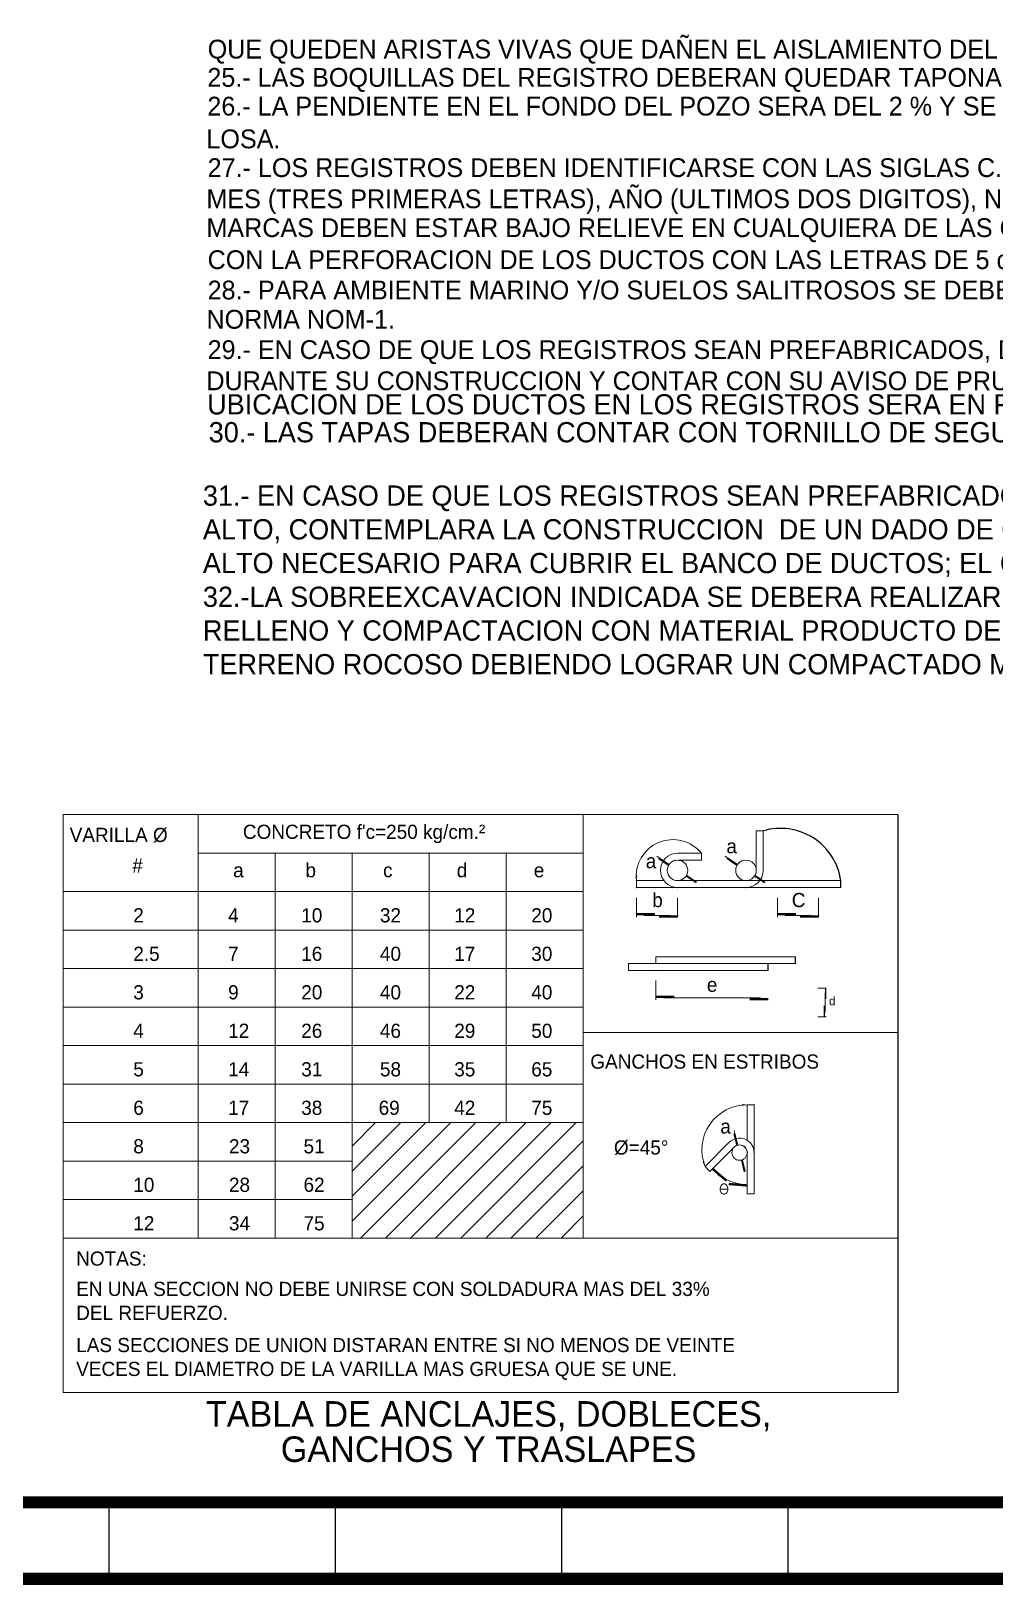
# Model space of a CAD drawing. Header units: centimetres. Extents: x 899 to 5239, y -57 to 4778.
# Drawn here: x 3781 to 4448, y -57 to 1018 of the extents above; entities that cross this region are included whole.
import ezdxf
from ezdxf.enums import TextEntityAlignment as Align

# ---------------------------------------------------------------- set-up
doc = ezdxf.new("R2010")
doc.units = ezdxf.units.CM
doc.header["$LTSCALE"] = 10
doc.header["$MEASUREMENT"] = 0
doc.layers.get('0').update_dxf_attribs({"linetype": 'CONTINUOUS'})
for name, color, linetype in [('CABLES Y VARILLAS', 7, 'CONTINUOUS'), ('IND', 7, 'CONTINUOUS'), ('MARCO', 7, 'CONTINUOUS'), ('TEXTOS', 7, 'CONTINUOUS')]:
    doc.layers.add(name, color=color, linetype=linetype)
doc.styles.get("Standard").update_dxf_attribs({"font": ''})
doc.styles.add('Zurich', font='')
doc.styles.get('Standard').set_extended_font_data('Zurich Ex BT')
doc.styles.get('Zurich').set_extended_font_data('Zurich Ex BT')

# ---------------------------------------------------------------- blocks, each defined once
blk = doc.blocks.new('Marco-Reg')
at = {"layer": 'MARCO', "linetype": 'Continuous'}
for p, q in [((3835, 0.1), (3835, -52.8)), ((3991.6, 0.1), (3991.6, -52.8)), ((4148.2, 0.1), (4148.2, -52.8)), ((4304.9, 0.1), (4304.9, -52.8))]:
    blk.add_line(p, q, dxfattribs=at)
at = {"layer": 'MARCO', "linetype": 'Continuous', "const_width": 8.49}
blk.add_lwpolyline([(5234.4, -52.8), (5234.4, 2065.8), (1960.1, 2065.8), (1960.1, -52.8)], close=True, dxfattribs=at)
blk.add_lwpolyline([(4466.9, 0.1), (1960.1, 0.1)], dxfattribs=at)

msp = doc.modelspace()

# ---------------------------------------------------------------- linework, layer by layer
msp.add_line((4341.506, 425.534), (4341.506, 430.27))
msp.add_arc((4299.675, 424.201), 42.269, 8.254775, 106.468667)
at = {"layer": 'IND', "lineweight": 5}
msp.add_line((3803.381, 75.986), (3803.381, 475.986), dxfattribs=at)
at = {"layer": 'TEXTOS', "lineweight": 5}
for p, q in [((3803.381, 475.986), (4380.825, 475.986)), ((3896.819, 182.96), (3896.819, 475.986)), ((4163.206, 182.96), (4163.206, 475.986)), ((4380.825, 236.773), (4380.825, 475.986)), ((4282.956, 437.373), (4282.956, 464.736)), ((4282.956, 464.736), (4287.692, 464.736)), ((4287.692, 437.373), (4287.692, 464.736)), ((3896.819, 449.347), (4163.206, 449.347)), ((3950.096, 182.96), (3950.096, 449.347)), ((4003.374, 182.96), (4003.374, 449.347)), ((4056.651, 262.876), (4056.651, 449.347)), ((4109.928, 262.876), (4109.928, 449.347)), ((4228.495, 449.213), (4245.07, 449.213)), ((4228.495, 444.477), (4245.07, 444.477)), ((4245.07, 444.477), (4245.07, 449.213)), ((4200.08, 430.27), (4200.08, 425.534)), ((4219.023, 430.27), (4200.08, 430.27)), ((4228.495, 430.27), (4341.506, 430.27)), ((3803.381, 422.708), (4163.206, 422.708)), ((4228.495, 425.534), (4200.08, 425.534)), ((4228.495, 425.534), (4275.852, 425.534)), ((4275.852, 425.534), (4341.506, 425.534)), ((3803.381, 396.07), (4163.206, 396.07)), ((4213.583, 377.65), (4213.583, 372.914)), ((4310.196, 377.65), (4213.583, 377.65)), ((3803.381, 369.431), (4163.206, 369.431)), ((4194.64, 372.914), (4194.64, 368.178)), ((4310.196, 372.914), (4194.64, 372.914)), ((4291.253, 368.178), (4194.64, 368.178)), ((3803.381, 342.792), (4163.206, 342.792)), ((4163.206, 325.152), (4380.825, 325.152)), ((3803.381, 316.154), (4163.206, 316.154)), ((3803.381, 289.515), (4163.206, 289.515)), ((4276.741, 275.234), (4281.477, 275.234)), ((4276.741, 275.234), (4281.477, 275.234)), ((4276.741, 250.621), (4276.741, 275.234)), ((4281.477, 242.084), (4281.477, 275.234)), ((3803.381, 262.876), (4163.206, 262.876)), ((4003.374, 246.644), (4019.606, 262.876)), ((4003.374, 229.295), (4036.955, 262.876)), ((4003.374, 211.945), (4054.305, 262.876)), ((4003.374, 194.596), (4071.654, 262.876)), ((4009.088, 182.96), (4089.004, 262.876)), ((4026.437, 182.96), (4106.353, 262.876)), ((4043.787, 182.96), (4123.703, 262.876)), ((4061.136, 182.96), (4141.052, 262.876)), ((4078.486, 182.96), (4158.402, 262.876)), ((4095.836, 182.96), (4163.206, 250.33)), ((4264.298, 249.2), (4247.554, 232.456)), ((4267.646, 245.851), (4250.903, 229.107)), ((4276.741, 213.669), (4276.741, 242.084)), ((4281.477, 213.669), (4281.477, 242.084)), ((3803.381, 236.238), (4003.374, 236.238)), ((4113.185, 182.96), (4163.206, 232.981)), ((4247.554, 232.456), (4250.903, 229.107)), ((4130.535, 182.96), (4163.206, 215.631)), ((4257.895, 216.841), (4263.375, 216.841)), ((3803.381, 209.599), (4003.374, 209.599)), ((4276.741, 213.669), (4281.477, 213.669)), ((4147.884, 182.96), (4163.206, 198.282)), ((3803.381, 182.96), (4380.825, 182.96)), ((3803.381, 75.986), (4380.825, 75.986))]:
    msp.add_line(p, q, dxfattribs=at)
at = {"layer": 'TEXTOS'}
for p, q in [((4380.825, 475.986), (4380.825, 75.986)), ((4310.196, 372.914), (4310.196, 377.65)), ((4291.253, 368.178), (4291.253, 372.914))]:
    msp.add_line(p, q, dxfattribs=at)
at = {"layer": 'TEXTOS', "linetype": 'ByBlock', "lineweight": 5}
for p, q in [((4214.074, 447.166), (4222.618, 441.364)), ((4261.432, 447.166), (4269.976, 441.364)), ((4234.372, 433.383), (4241.315, 428.667)), ((4281.729, 433.383), (4288.673, 428.667)), ((4200.08, 418.43), (4200.08, 404.928)), ((4228.495, 418.43), (4228.495, 404.928)), ((4297.686, 418.43), (4297.686, 404.928)), ((4326.1, 418.43), (4326.1, 404.928)), ((4205.408, 406.207), (4223.167, 406.207)), ((4303.014, 406.207), (4320.773, 406.207)), ((4213.583, 361.074), (4213.583, 347.802)), ((4325.66, 355.93), (4331.345, 355.93)), ((4285.925, 349.081), (4218.91, 349.081)), ((4330.581, 352.743), (4330.581, 339.291)), ((4325.66, 336.105), (4331.345, 336.105)), ((4267.714, 257.295), (4270.155, 247.26)), ((4272.673, 236.907), (4274.657, 228.751))]:
    msp.add_line(p, q, dxfattribs=at)
at = {"layer": 'TEXTOS', "lineweight": 5}
for centre, radius in [((4228.495, 437.373), 7.104), ((4275.852, 437.373), 7.104), ((4271.414, 242.084), 5.328)]:
    msp.add_circle(centre, radius, dxfattribs=at)
for centre, radius, start, end in [((4225.295, 433.281), 25.394, 38.857602, 186.809707), ((4228.495, 437.373), 11.839, 90, 270), ((4228.495, 437.373), 7.104, 90, 270), ((4275.852, 437.373), 7.104, 270, 0), ((4275.852, 437.373), 11.839, 270, 0), ((4276.58, 243.998), 31.236, 89.703546, 201.685309), ((4271.414, 242.084), 10.063, 0, 135), ((4271.414, 242.084), 5.328, 0, 135), ((4262.658, 216.841), 4.763, 162.585071, 180), ((4262.658, 216.841), 4.763, 180, 197.414929), ((4261.665, 217.153), 3.723, 142.864826, 162.585071), ((4261.665, 216.53), 3.723, 197.414929, 217.135174), ((4261.035, 217.63), 2.932, 118.678227, 142.864826), ((4260.635, 218.361), 2.098, 90, 118.678227), ((4260.635, 218.361), 2.098, 61.321773, 90), ((4260.235, 217.63), 2.932, 37.135174, 61.321773), ((4259.605, 217.153), 3.723, 17.414929, 37.135174), ((4259.605, 216.53), 3.723, 322.864826, 342.585071), ((4258.612, 216.841), 4.763, 0, 17.414929), ((4258.612, 216.841), 4.763, 342.585071, 360), ((4261.035, 216.053), 2.932, 217.135174, 241.321773), ((4260.635, 215.321), 2.098, 241.321773, 270), ((4260.635, 215.321), 2.098, 270, 298.678227), ((4260.235, 216.053), 2.932, 298.678227, 322.864826)]:
    msp.add_arc(centre, radius, start, end, dxfattribs=at)
at = {"layer": 'TEXTOS', "linetype": 'ByBlock', "lineweight": 5}
msp.add_arc((4276.741, 254.946), 34.772, 233.787291, 261.212709, dxfattribs=at)
for p in [(4226.699, 444.246), (4230.291, 430.501), (4230.291, 430.501), (4200.08, 425.534), (4228.495, 425.534), (4275.852, 425.534), (4228.495, 406.207), (4326.1, 406.207), (4213.583, 368.178), (4213.583, 349.081), (4330.581, 336.105), (4281.477, 275.234), (4269.618, 248.957), (4267.646, 245.851), (4276.741, 242.084), (4281.477, 242.084), (4250.903, 229.107), (4262.553, 223.2), (4276.741, 213.669)]:
    msp.add_point(p, dxfattribs=at)
at = {"layer": 'TEXTOS', "lineweight": 5}
for points in [[(4243.119, 452.239), (4242.243, 451.443), (4245.07, 449.213)], [(4200.672, 433.822), (4199.488, 433.822), (4200.08, 430.27)], [(4273.165, 275.649), (4273.223, 274.466), (4276.741, 275.234)], [(4246.986, 236.012), (4245.864, 235.635), (4247.554, 232.456)]]:
    msp.add_solid(points, dxfattribs=at)
at = {"layer": 'TEXTOS'}
for points in [[(4215.579, 446.145), (4214.98, 445.263), (4222.618, 441.364), (4222.019, 440.483)], [(4262.936, 446.145), (4262.338, 445.263), (4269.976, 441.364), (4269.377, 440.483)], [(4241.411, 428.602), (4242.01, 429.484), (4234.372, 433.383), (4234.97, 434.264)], [(4288.769, 428.602), (4289.367, 429.484), (4281.729, 433.383), (4282.328, 434.264)], [(4212.844, 406.207), (4212.844, 407.805), (4200.08, 406.207), (4200.08, 407.805)], [(4215.731, 406.207), (4215.731, 404.608), (4228.495, 406.207), (4228.495, 404.608)], [(4310.45, 406.207), (4310.45, 407.805), (4297.686, 406.207), (4297.686, 407.805)], [(4313.337, 406.207), (4313.337, 404.608), (4326.1, 406.207), (4326.1, 404.608)], [(4330.581, 348.296), (4331.537, 348.296), (4330.581, 355.93), (4331.537, 355.93)], [(4226.347, 349.081), (4226.347, 350.679), (4213.583, 349.081), (4213.583, 350.679)], [(4278.489, 349.081), (4278.489, 347.482), (4291.253, 349.081), (4291.253, 347.482)], [(4330.581, 343.738), (4329.625, 343.738), (4330.581, 336.105), (4329.625, 336.105)], [(4268.143, 255.529), (4267.108, 255.277), (4270.155, 247.26), (4269.119, 247.009)], [(4274.684, 228.639), (4275.719, 228.891), (4272.673, 236.907), (4273.708, 237.159)], [(4261.844, 222.051), (4262.884, 223.264), (4252.154, 230.358), (4253.194, 231.571)], [(4264.015, 221.151), (4263.893, 219.558), (4276.741, 220.173), (4276.619, 218.58)]]:
    msp.add_solid(points, dxfattribs=at)

# ---------------------------------------------------------------- block references
msp.add_blockref('Marco-Reg', (0, 0), dxfattribs=at)

# ---------------------------------------------------------------- texts
at = {"layer": 'CABLES Y VARILLAS', "style": 'Zurich'}
for s, p in [('QUE QUEDEN ARISTAS VIVAS QUE DAÑEN EL AISLAMIENTO DEL CABLE.', (3903.427, 999.186)), ('25.- LAS BOQUILLAS DEL REGISTRO DEBERAN QUEDAR TAPONADAS HERMETICAMENTE.', (3903.22, 979.635)), ('26.- LA PENDIENTE EN EL FONDO DEL POZO SERA DEL 2 % Y SE DARA AL MOMENTO DE REALIZAR EL COLADO DE LA ', (3903.22, 959.741)), ('LOSA.', (3902.554, 937.076)), ('27.- LOS REGISTROS DEBEN IDENTIFICARSE CON LAS SIGLAS C.F.E., TIPO DE REGISTRO, FECHA DE FABRICACION, ', (3903.397, 917.181)), ('MES (TRES PRIMERAS LETRAS), AÑO (ULTIMOS DOS DIGITOS), NUMERO DE SERIE Y NOMBRE DEL FABRICANTE, LAS ', (3902.569, 895.602)), ('MARCAS DEBEN ESTAR BAJO RELIEVE EN CUALQUIERA DE LAS CARAS INTERIORES DEL REGISTRO SIN INTERFERIR ', (3902.569, 875.624)), ('CON LA PERFORACION DE LOS DUCTOS CON LAS LETRAS DE 5 cm. DE ALTURA MINIMO.', (3903.412, 853.473)), ('28.- PARA AMBIENTE MARINO Y/O SUELOS SALITROSOS SE DEBE UTILIZAR CEMENTO TIPO II, 1P O SEGUN LA ', (3903.397, 832.493)), ('NORMA NOM-1.', (3902.598, 812.228)), ('29.- EN CASO DE QUE LOS REGISTROS SEAN PREFABRICADOS, DEBEN SER INSPECCIONADOS POR EL LAPEM ', (3903.397, 791.248)), ('DURANTE SU CONSTRUCCION Y CONTAR CON SU AVISO DE PRUEBA CORRESPONDIENTE.', (3902.554, 769.669))]:
    msp.add_text(s, height=13, dxfattribs=at).set_placement(p)
at = {"layer": 'CABLES Y VARILLAS'}
msp.add_text('UBICACION DE LOS DUCTOS EN LOS REGISTROS SERA EN FUNCION DEL PROYECTO ', height=14, dxfattribs=at).set_placement((3903.061, 752.907))
at = {"layer": 'TEXTOS', "linetype": 'Continuous', "lineweight": 5}
for s, height, p in [('VARILLA %%C', 9.81437, (3807.942, 457.018)), ('#', 9.814, (3851.273, 435.901)), ('b', 9.814, (3971.078, 432.617)), ('d', 9.814, (4075.742, 432.617)), ('a', 9.814, (3921.057, 432.617)), ('c', 9.814, (4024.796, 432.617)), ('e', 9.814, (4129.019, 432.617)), ('2', 9.814, (3851.952, 401.397)), ('4', 9.814, (3917.588, 401.397)), ('10', 9.8144, (3968.152, 401.397)), ('32', 9.8144, (4022.592, 401.397)), ('12', 9.8144, (4074.021, 401.397)), ('20', 9.8144, (4127.298, 401.397)), ('2.5', 9.8144, (3851.952, 374.759)), ('7', 9.814, (3917.588, 374.759)), ('16', 9.8144, (3968.152, 374.759)), ('40', 9.8144, (4022.592, 374.759)), ('17', 9.8144, (4074.021, 374.759)), ('30', 9.8144, (4127.298, 374.759)), ('3', 9.814, (3851.952, 348.12)), ('9', 9.814, (3917.588, 348.12)), ('20', 9.8144, (3968.152, 348.12)), ('40', 9.8144, (4022.592, 348.12)), ('22', 9.8144, (4074.021, 348.12)), ('40', 9.8144, (4127.298, 348.12)), ('4', 9.814, (3851.952, 321.481)), ('12', 9.8144, (3917.588, 321.481)), ('26', 9.8144, (3968.152, 321.481)), ('46', 9.8144, (4022.592, 321.481)), ('29', 9.8144, (4074.021, 321.481)), ('50', 9.8144, (4127.298, 321.481)), ('5', 9.814, (3851.952, 294.843)), ('14', 9.8144, (3917.588, 294.843)), ('31', 9.8144, (3968.152, 294.843)), ('58', 9.8144, (4022.592, 294.843)), ('35', 9.8144, (4074.021, 294.843)), ('65', 9.8144, (4127.298, 294.843)), ('GANCHOS EN ESTRIBOS', 9.81437, (4168.137, 300.172)), ('6', 9.814, (3851.952, 268.204)), ('17', 9.8144, (3917.588, 268.204)), ('38', 9.8144, (3968.152, 268.204)), ('69', 9.8144, (4021.712, 268.204)), ('42', 9.8144, (4074.021, 268.204)), ('75', 9.8144, (4127.298, 268.204)), ('8', 9.814, (3851.952, 241.565)), ('23', 9.8144, (3918.153, 241.565)), ('51', 9.8144, (3969.744, 241.565)), ('10', 9.8144, (3851.952, 214.927)), ('28', 9.8144, (3918.153, 214.927)), ('62', 9.8144, (3969.744, 214.927)), ('12', 9.8144, (3851.952, 188.288)), ('34', 9.8144, (3918.153, 188.288)), ('75', 9.8144, (3969.744, 188.288)), ('NOTAS:', 9.8144, (3812.458, 163.865)), ('EN UNA SECCION NO DEBE UNIRSE CON SOLDADURA MAS DEL 33%', 9.81437, (3812.458, 142.87)), ('DEL REFUERZO.', 9.81437, (3812.458, 126.342)), ('LAS SECCIONES DE UNION DISTARAN ENTRE SI NO MENOS DE VEINTE', 9.81437, (3812.458, 104.028)), ('VECES EL DIAMETRO DE LA VARILLA MAS GRUESA QUE SE UNE.', 9.81437, (3812.458, 87.5))]:
    msp.add_text(s, height=height, dxfattribs=at).set_placement(p)
at = {"layer": 'TEXTOS'}
msp.add_text("CONCRETO f'c=250 kg/cm.²", height=9.81437, dxfattribs=at).set_placement((3927.775, 459.182))
at = {"layer": 'TEXTOS', "linetype": 'ByBlock', "lineweight": 5}
for s, height, p in [('a', 9.814, (4265.971, 454.104)), ('a', 9.814, (4210.155, 443.803)), ('b', 9.814, (4214.651, 416.862)), ('C', 9.814, (4312.257, 416.862)), ('d', 5.869, (4335.512, 346.996)), ('a', 9.814, (4261.715, 260.196))]:
    msp.add_text(s, height=height, dxfattribs=at).set_placement(p, align=Align.MIDDLE_CENTER)
msp.add_text('e', height=9.814, dxfattribs=at).set_placement((4252.437, 358.201), align=Align.MIDDLE)
at = {"layer": 'TEXTOS', "lineweight": 5}
msp.add_text('%%c=45%%d', height=9.8144, dxfattribs=at).set_placement((4184.49, 240.743))
for s, p in [('TABLA DE ANCLAJES, DOBLECES,', (4097.753, 52.443)), ('GANCHOS Y TRASLAPES', (4097.753, 28.047))]:
    msp.add_text(s, height=17.66587, dxfattribs=at).set_placement(p, align=Align.CENTER)
at = {"layer": 'TEXTOS', "char_height": 14, "width": 1278.43338, "attachment_point": 1}
for s, insert in [('30.- LAS TAPAS DEBERAN CONTAR CON TORNILLO DE SEGUIRDAD PARA EVITAR QUE TERCEROS ACCESEN AL POZO ', (3904.144, 747.605)), ('31.- EN CASO DE QUE LOS REGISTROS SEAN PREFABRICADOS LA UNION DE DUCTOS Y REGISTROS, EN ZONAS CON NIVEL  FREATICO ALTO, CONTEMPLARA LA CONSTRUCCION  DE UN DADO DE CONCRETO (EXTERIOR AL POZO) DE 50 CM DE LONGITUD, CON EL ANCHO Y ALTO NECESARIO PARA CUBRIR EL BANCO DE DUCTOS; EL CONCRETO DEBERA CONTAR CON IMPERMEABILIZANTE INTEGRAL \\P32.-LA SOBREEXCAVACION INDICADA SE DEBERA REALIZAR PARA LA INSTALACION DEL POZO DE VISITA QUEDANDO REALIZADO EL RELLENO Y COMPACTACION CON MATERIAL PRODUCTO DE LA EXCAVACION EN TERRENO NORMAL O MATERIAL DE BANCO EN CASO DE TERRENO ROCOSO DEBIENDO LOGRAR UN COMPACTADO MINIMO DE 95%', (3900.125, 703.741))]:
    msp.add_mtext(s, dxfattribs=dict(at, insert=insert))

doc.saveas('drawing.dxf')
